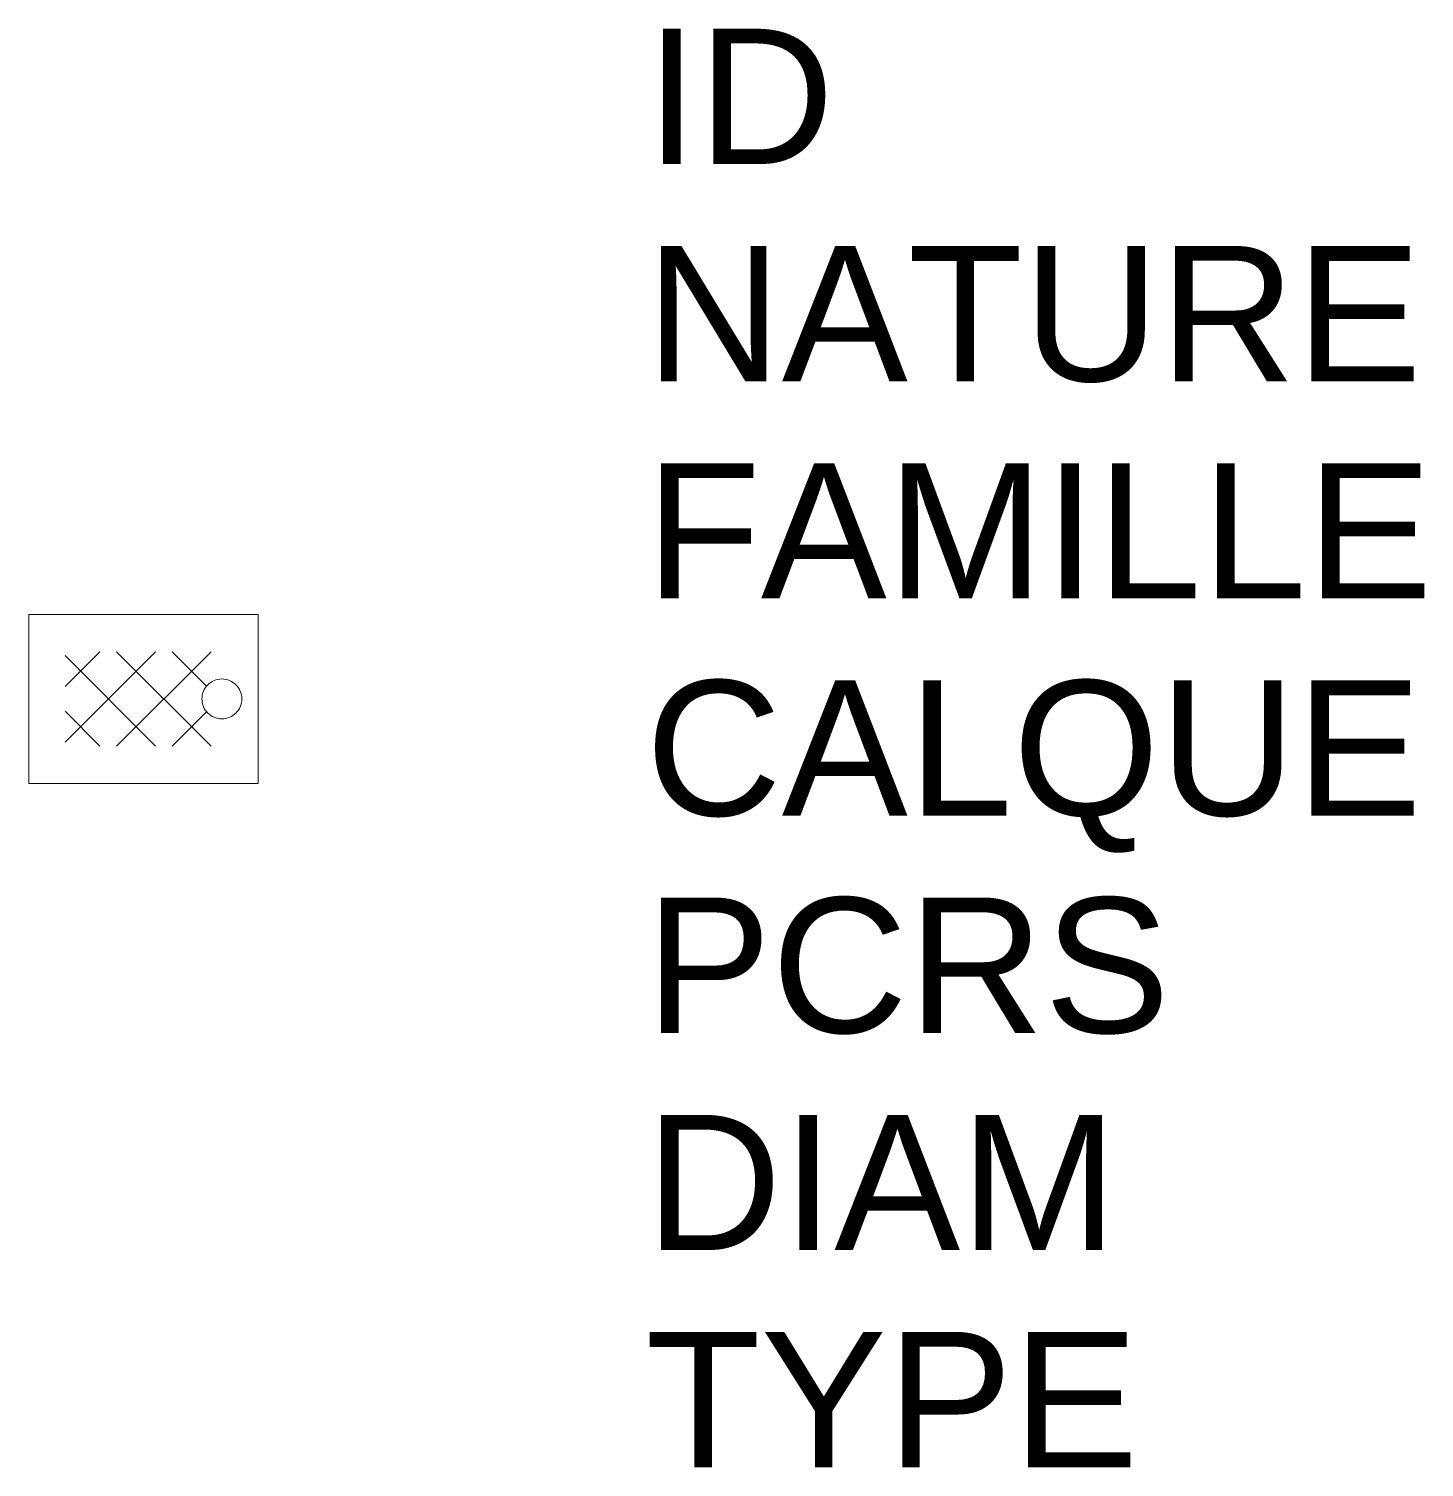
# Model space of a CAD drawing. Header units: metres. Extents: x 0 to 2.07, y -1.01 to 1.12.
import ezdxf

# ---------------------------------------------------------------- set-up
doc = ezdxf.new("R2010")
doc.units = ezdxf.units.M
doc.linetypes.add('Socle_Continu', pattern=[2.5, 2.5, 0])
doc.layers.add('EAUPO_SCS', color=140, linetype='Socle_Continu', lineweight=13)
doc.styles.get("Standard").update_dxf_attribs({"font": 'arial.ttf'})

msp = doc.modelspace()

# ---------------------------------------------------------------- linework, layer by layer
at = {"layer": 'EAUPO_SCS', "linetype": 'Socle_Continu'}
for p, q in [((0.0539, 0.061), (0.1878, 0.1949)), ((0.0539, 0.1433), (0.1055, 0.1949)), ((0.1302, 0.1949), (0.27, 0.0551)), ((0.1302, 0.0551), (0.27, 0.1949)), ((0.2125, 0.1949), (0.2634, 0.144)), ((0.0539, 0.189), (0.1878, 0.0551)), ((0.0539, 0.1067), (0.1055, 0.0551)), ((0.2125, 0.0551), (0.2634, 0.106))]:
    msp.add_line(p, q, dxfattribs=at)
at = {"layer": 'EAUPO_SCS', "linetype": 'Socle_Continu', "flags": 128}
msp.add_lwpolyline([(0.0002, 0.25), (0.3396, 0.25), (0.3396, 0), (0.0002, 0)], close=True, dxfattribs=at)
at = {"layer": 'EAUPO_SCS', "linetype": 'Socle_Continu'}
msp.add_circle((0.2859, 0.125), 0.0295, dxfattribs=at)

# ---------------------------------------------------------------- texts
at = {"layer": 'EAUPO_SCS', "linetype": 'Socle_Continu', "flags": 9}
for tag, p, s in [('ID', (0.9128, 0.9163), 'AP_0004'), ('NATURE', (0.9128, 0.595), "Bouche d'arrosage"), ('FAMILLE', (0.9128, 0.2737), 'Eau potable'), ('CALQUE', (0.9128, -0.0476), 'EAUPO_SCS'), ('PCRS', (0.9128, -0.3689), 'AffleurantSymbole'), ('DIAM', (0.9128, -0.6902), 'NR'), ('TYPE', (0.9128, -1.0114), 'NR')]:
    msp.add_attdef(tag, p, s, height=0.2, dxfattribs=at)

doc.saveas('drawing.dxf')
